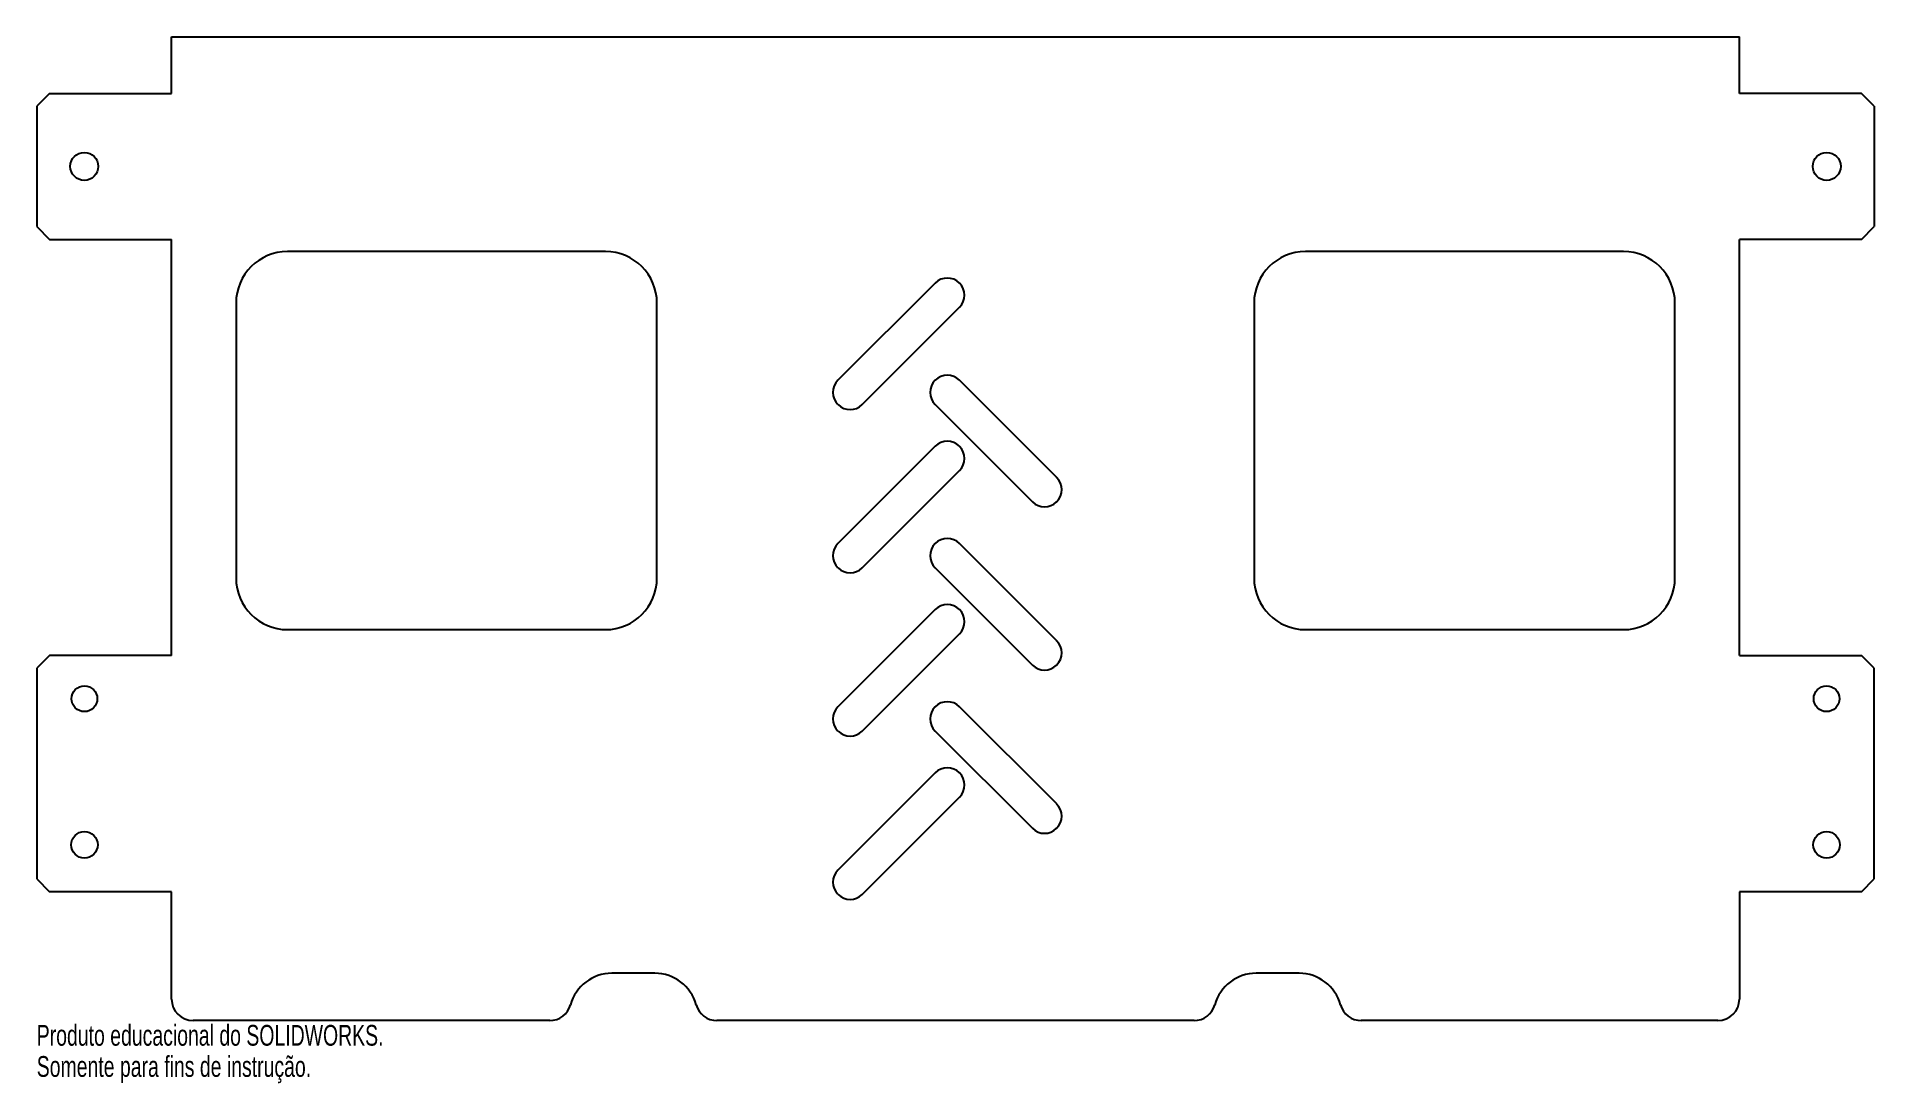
# Model space of a CAD drawing. Header units: millimetres. Extents: x -31 to 396, y -6 to 238.
import ezdxf

# ---------------------------------------------------------------- set-up
doc = ezdxf.new("R2010")
doc.units = ezdxf.units.MM
doc.styles.add('SLDTEXTSTYLE0', font='TXT', dxfattribs={"width": 0.7})

msp = doc.modelspace()

# ---------------------------------------------------------------- linework, layer by layer
at = {"color": 7, "linetype": 'Continuous', "lineweight": 25}
for p, q in [((0, 238), (365, 238)), ((0, 224.83), (0, 238)), ((365, 224.83), (365, 238)), ((-28.4, 224.83), (-31.4, 221.83)), ((-28.4, 224.83), (0, 224.83)), ((393.4, 224.83), (365, 224.83)), ((396.4, 221.83), (393.4, 224.83)), ((-31.4, 221.83), (-31.4, 193.83)), ((396.4, 221.83), (396.4, 193.83)), ((-31.4, 193.83), (-28.4, 190.83)), ((393.4, 190.83), (396.4, 193.83)), ((-28.4, 190.83), (0, 190.83)), ((0, 94), (0, 190.83)), ((365, 94), (365, 190.83)), ((393.4, 190.83), (365, 190.83)), ((101, 188), (27, 188)), ((338, 188), (264, 188)), ((177.77, 180.67), (155.13, 158.03)), ((183.43, 180.66), (183.41, 180.67)), ((15, 176), (15, 112)), ((113, 112), (113, 176)), ((252, 176), (252, 112)), ((350, 112), (350, 176)), ((160.79, 152.38), (183.43, 175.02)), ((177.77, 158.05), (177.76, 158.03)), ((206.06, 135.41), (183.41, 158.05)), ((155.13, 152.39), (155.14, 152.38)), ((177.76, 152.39), (200.4, 129.75)), ((177.77, 142.67), (155.13, 120.03)), ((183.43, 142.66), (183.41, 142.67)), ((160.79, 114.38), (183.43, 137.02)), ((206.04, 129.75), (206.06, 129.76)), ((177.77, 120.05), (177.76, 120.03)), ((206.06, 97.41), (183.41, 120.05)), ((155.13, 114.39), (155.14, 114.38)), ((177.76, 114.39), (200.4, 91.75)), ((177.77, 104.67), (155.13, 82.03)), ((183.43, 104.66), (183.41, 104.67)), ((27, 100), (101, 100)), ((160.79, 76.38), (183.43, 99.02)), ((264, 100), (338, 100)), ((-28.4, 94), (-31.4, 91)), ((-31.4, 91), (-31.4, 42)), ((0, 94), (-28.4, 94)), ((206.04, 91.75), (206.06, 91.76)), ((365, 94), (393.4, 94)), ((396.4, 91), (393.4, 94)), ((396.4, 42), (396.4, 91)), ((177.77, 82.05), (177.76, 82.03)), ((206.06, 59.41), (183.41, 82.05)), ((155.13, 76.39), (155.14, 76.38)), ((177.76, 76.39), (200.4, 53.75)), ((177.77, 66.67), (155.13, 44.03)), ((183.43, 66.66), (183.41, 66.67)), ((160.79, 38.38), (183.43, 61.02)), ((206.04, 53.75), (206.06, 53.76)), ((-31.4, 42), (-28.4, 39)), ((0, 39), (-28.4, 39)), ((0, 14), (0, 39)), ((365, 39), (365, 14)), ((393.4, 39), (365, 39)), ((393.4, 39), (396.4, 42)), ((155.13, 38.39), (155.14, 38.38)), ((112.5, 20), (102.5, 20)), ((262.5, 20), (252.5, 20)), ((88.04, 9), (5, 9)), ((238.04, 9), (126.96, 9)), ((360, 9), (276.96, 9))]:
    msp.add_line(p, q, dxfattribs=at)
for centre, radius in [((-20.34, 207.82), 3.26), ((385.34, 207.82), 3.26), ((-20.3, 83.91), 3), ((385.3, 83.91), 3), ((-20.3, 49.91), 3.09), ((385.3, 49.91), 3.09)]:
    msp.add_circle(centre, radius, dxfattribs=at)
for centre, radius, start, end in [((27, 176), 12, 90, 180), ((101, 176), 12, 0, 90), ((264, 176), 12, 90, 180), ((338, 176), 12, 0, 90), ((180.59, 177.85), 3.99, 45, 135), ((180.61, 177.84), 3.99, 315, 45), ((180.59, 155.23), 3.99, 45, 135), ((157.95, 155.21), 3.99, 135, 225), ((180.58, 155.21), 3.99, 135, 225), ((157.97, 155.2), 3.99, 225, 315), ((180.59, 139.85), 3.99, 45, 135), ((180.61, 139.84), 3.99, 315, 45), ((203.23, 132.58), 3.99, 315, 45), ((203.22, 132.57), 3.99, 225, 315), ((157.95, 117.21), 3.99, 135, 225), ((180.58, 117.21), 3.99, 135, 225), ((180.59, 117.23), 3.99, 45, 135), ((27, 112), 12, 180, 270), ((101, 112), 12, 270, 0), ((157.97, 117.2), 3.99, 225, 315), ((264, 112), 12, 180, 270), ((338, 112), 12, 270, 0), ((180.59, 101.85), 3.99, 45, 135), ((180.61, 101.84), 3.99, 315, 45), ((203.23, 94.58), 3.99, 315, 45), ((203.22, 94.57), 3.99, 225, 315), ((157.95, 79.21), 3.99, 135, 225), ((180.58, 79.21), 3.99, 135, 225), ((180.59, 79.23), 3.99, 45, 135), ((157.97, 79.2), 3.99, 225, 315), ((180.59, 63.85), 3.99, 45, 135), ((180.61, 63.84), 3.99, 315, 45), ((203.23, 56.58), 3.99, 315, 45), ((203.22, 56.57), 3.99, 225, 315), ((157.95, 41.21), 3.99, 135, 225), ((157.97, 41.2), 3.99, 225, 315), ((102.5, 10), 10, 90, 164.534), ((112.5, 10), 10, 15.466, 90), ((252.5, 10), 10, 90, 164.534), ((262.5, 10), 10, 15.466, 90), ((5, 14), 5, 180, 270), ((360, 14), 5, 270, 0), ((88.04, 14), 5, 270, 344.534), ((126.96, 14), 5, 195.466, 270), ((238.04, 14), 5, 270, 344.534), ((276.96, 14), 5, 195.466, 270)]:
    msp.add_arc(centre, radius, start, end, dxfattribs=at)

# ---------------------------------------------------------------- texts
at = {"color": 7, "linetype": 'Continuous', "char_height": 4.8336, "attachment_point": 1, "style": 'SLDTEXTSTYLE0'}
for s, insert in [('Produto educacional do SOLIDWORKS.', (-31.4, 7.98)), ('Somente para fins de instrução.', (-31.4, 0.73))]:
    msp.add_mtext(s, dxfattribs=dict(at, insert=insert))

doc.saveas('drawing.dxf')
